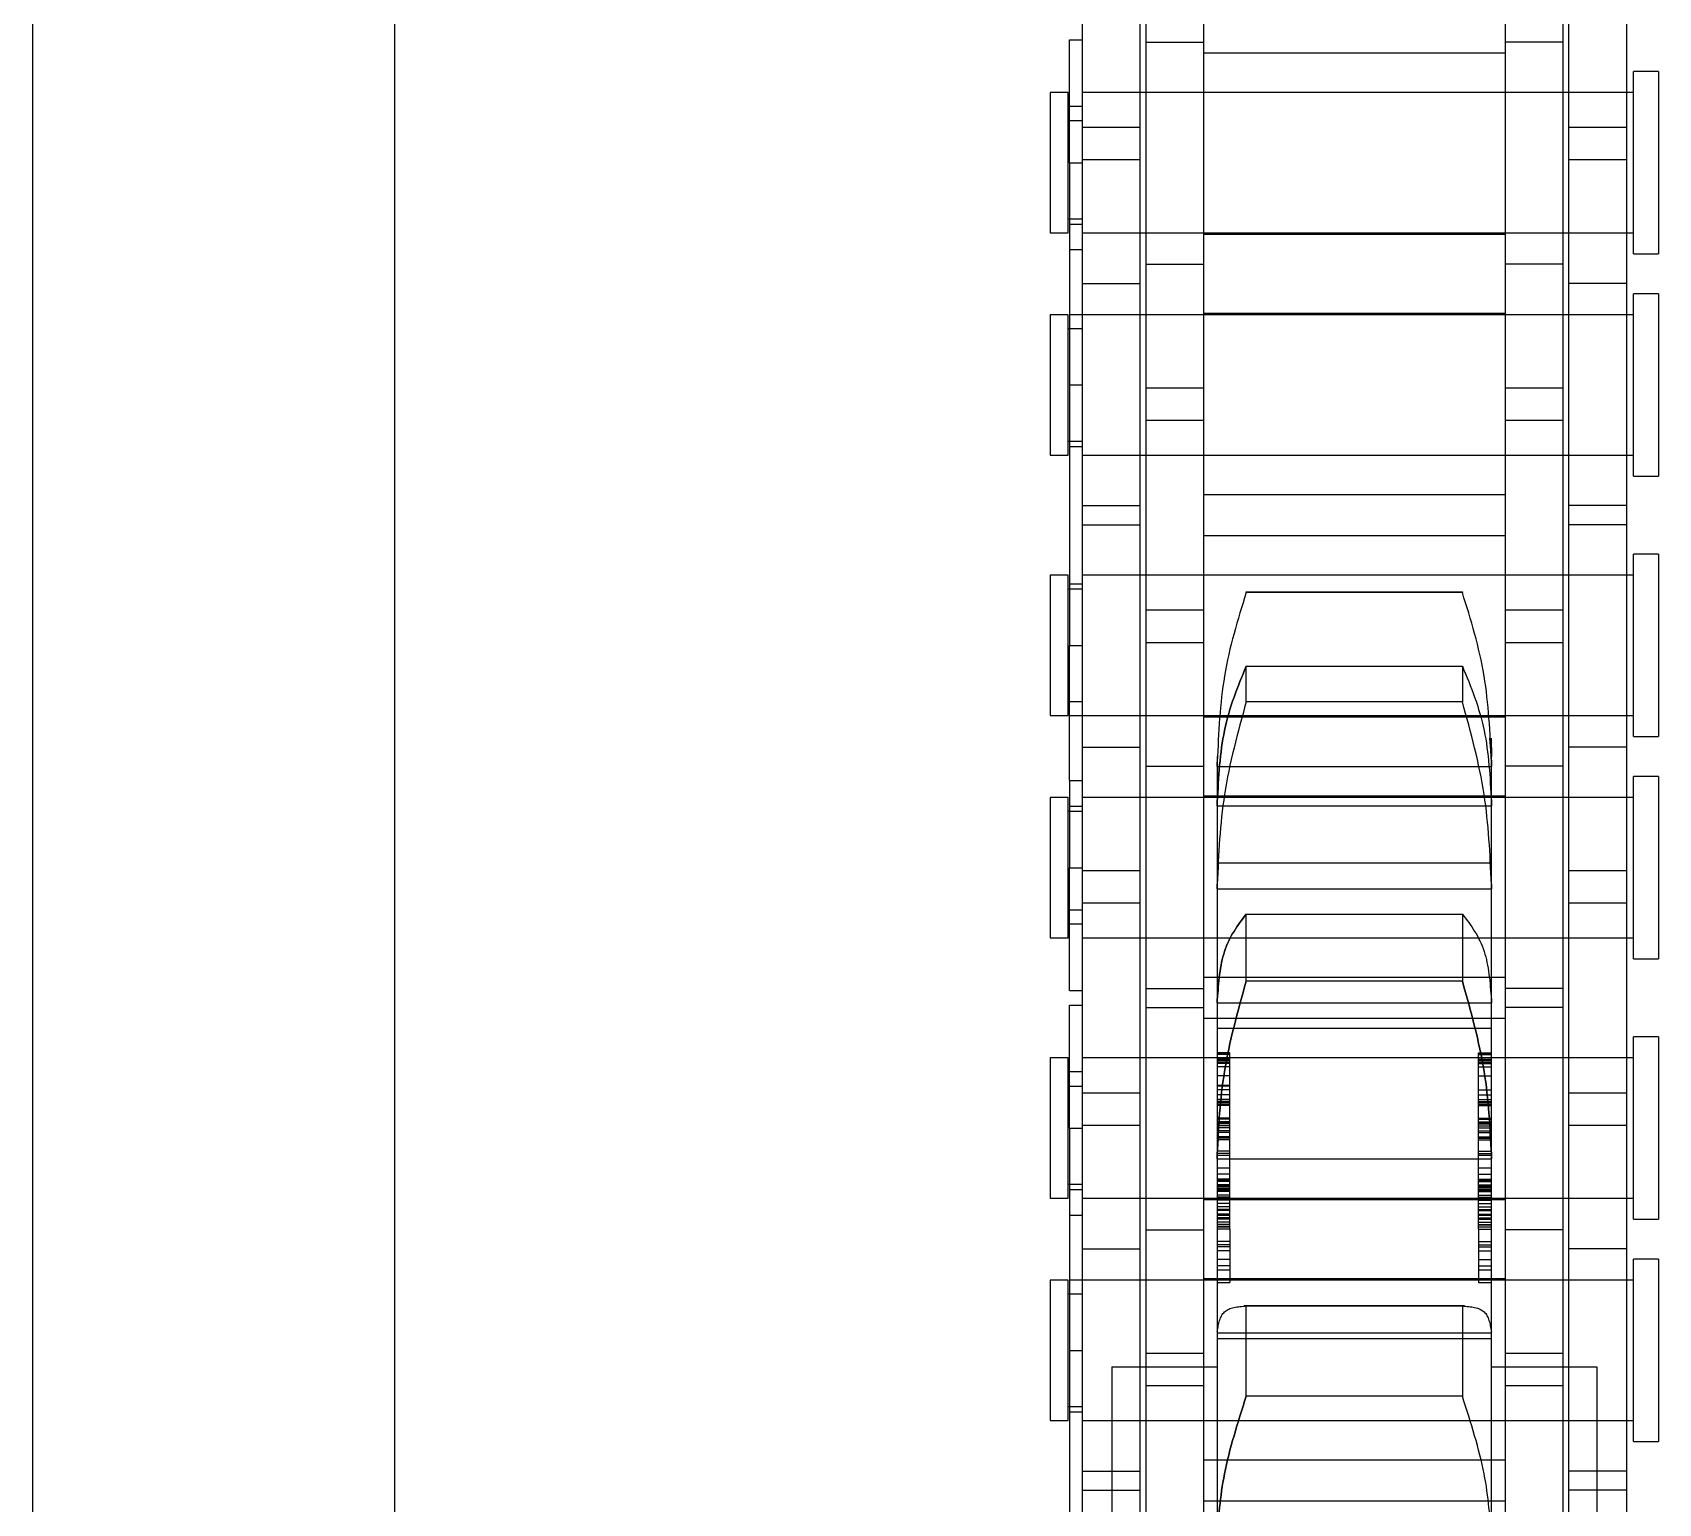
# Model space of a CAD drawing. Header units: metres. Extents: x 0 to 63075, y 0 to 44550.
# Drawn here: x 13894.7 to 13937.47, y 28427.97 to 28466.67 of the extents above; entities that cross this region are included whole.
import ezdxf

# ---------------------------------------------------------------- set-up
doc = ezdxf.new("R2010")
doc.units = ezdxf.units.M
doc.header["$LTSCALE"] = 75
doc.linetypes.add('HIDDEN2', pattern=[4.7625, 3.175, -1.5875])
for name, color, linetype in [('SDM', 7, 'Continuous'), ('SL4', 4, 'Continuous'), ('ST1', 7, 'HIDDEN2')]:
    doc.layers.add(name, color=color, linetype=linetype)

# ---------------------------------------------------------------- blocks, each defined once
blk = doc.blocks.new('A$Cb6dca9d5')
at = {"layer": 'SL4'}
for p, q in [((48.235, 2334.737), (48.235, 1009.762)), ((57.76, 1009.762), (57.76, 2334.737))]:
    blk.add_line(p, q, dxfattribs=at)
at = {"layer": 'ST1'}
for p, q in [((52.998, 2334.737), (52.998, 1009.762)), ((57.76, 1009.762), (57.76, 2334.737)), ((77.515, 1733.001), (77.515, 1726.651)), ((79.035, 1733.001), (79.035, 1726.651)), ((86.965, 1733.001), (86.965, 1726.651)), ((88.485, 1733.001), (88.485, 1726.651)), ((75.843, 1729.396), (75.843, 1720.301)), ((77.363, 1729.396), (77.363, 1720.301)), ((88.637, 1729.396), (88.637, 1720.301)), ((90.157, 1729.396), (90.157, 1720.301)), ((75.511, 1726.707), (75.843, 1726.707)), ((75.511, 1723.476), (75.511, 1726.707)), ((77.515, 1726.651), (79.035, 1726.651)), ((77.515, 1726.651), (77.515, 1717.556)), ((79.035, 1726.651), (79.035, 1717.556)), ((88.485, 1726.651), (86.965, 1726.651)), ((86.965, 1726.651), (86.965, 1717.556)), ((88.485, 1726.651), (88.485, 1717.556)), ((79.035, 1726.368), (86.965, 1726.368)), ((90.342, 1721.078), (90.342, 1725.875)), ((91, 1725.875), (90.342, 1725.875)), ((91, 1725.875), (91, 1721.078)), ((75, 1725.321), (75, 1721.631)), ((75.474, 1725.321), (75, 1725.321)), ((75.474, 1721.631), (75.474, 1725.321)), ((77.363, 1725.321), (75.843, 1725.321)), ((90.342, 1725.321), (75.843, 1725.321)), ((79.035, 1725.321), (77.515, 1725.321)), ((86.965, 1725.321), (79.035, 1725.321)), ((88.485, 1725.321), (86.965, 1725.321)), ((90.157, 1725.321), (88.637, 1725.321)), ((75.843, 1724.952), (75.474, 1724.952)), ((75.511, 1724.583), (75.843, 1724.583)), ((75.843, 1724.408), (77.363, 1724.408)), ((88.637, 1724.408), (90.157, 1724.408)), ((75.511, 1723.476), (75.511, 1710.776)), ((75.511, 1723.476), (75.843, 1723.476)), ((77.363, 1723.548), (75.843, 1723.548)), ((90.157, 1723.548), (88.637, 1723.548)), ((75.474, 1722), (75.843, 1722)), ((75.511, 1721.857), (75.843, 1721.857)), ((75, 1721.631), (75.474, 1721.631)), ((75.843, 1721.631), (77.363, 1721.631)), ((75.843, 1721.631), (90.342, 1721.631)), ((77.515, 1721.631), (79.035, 1721.631)), ((79.035, 1721.631), (86.965, 1721.631)), ((86.965, 1721.588), (79.035, 1721.588)), ((86.965, 1721.631), (88.485, 1721.631)), ((88.637, 1721.631), (90.157, 1721.631)), ((75.843, 1721.18), (75.511, 1721.18)), ((90.342, 1721.078), (91, 1721.078)), ((77.515, 1720.803), (79.035, 1720.803)), ((88.485, 1720.803), (86.965, 1720.803)), ((75.843, 1720.301), (77.363, 1720.301)), ((75.843, 1720.301), (75.843, 1713.951)), ((77.363, 1720.301), (77.363, 1713.951)), ((90.157, 1720.301), (88.637, 1720.301)), ((88.637, 1720.301), (88.637, 1713.951)), ((90.157, 1720.301), (90.157, 1713.951)), ((90.342, 1715.23), (90.342, 1720.027)), ((91, 1720.027), (90.342, 1720.027)), ((91, 1720.027), (91, 1715.23)), ((75, 1719.473), (75, 1715.783)), ((75.474, 1719.473), (75, 1719.473)), ((75.474, 1715.783), (75.474, 1719.473)), ((77.363, 1719.473), (75.511, 1719.473)), ((90.342, 1719.473), (75.843, 1719.473)), ((79.035, 1719.473), (77.515, 1719.473)), ((79.035, 1719.516), (86.965, 1719.516)), ((86.965, 1719.473), (79.035, 1719.473)), ((88.485, 1719.473), (86.965, 1719.473)), ((90.157, 1719.473), (88.637, 1719.473)), ((75.843, 1719.104), (75.474, 1719.104)), ((75.511, 1717.628), (75.843, 1717.628)), ((77.515, 1717.556), (77.515, 1716.696)), ((77.515, 1717.556), (79.035, 1717.556)), ((79.035, 1717.556), (79.035, 1716.696)), ((86.965, 1717.556), (86.965, 1716.696)), ((86.965, 1717.556), (88.485, 1717.556)), ((88.485, 1717.556), (88.485, 1716.696)), ((77.515, 1716.696), (77.515, 1707.601)), ((79.035, 1716.696), (77.515, 1716.696)), ((79.035, 1716.696), (79.035, 1707.601)), ((86.965, 1716.696), (86.965, 1707.601)), ((88.485, 1716.696), (86.965, 1716.696)), ((88.485, 1716.696), (88.485, 1707.601)), ((75, 1715.783), (75.474, 1715.783)), ((75.474, 1716.152), (75.843, 1716.152)), ((75.511, 1716.009), (75.843, 1716.009)), ((75.843, 1715.783), (77.363, 1715.783)), ((75.843, 1715.783), (90.342, 1715.783)), ((77.515, 1715.783), (79.035, 1715.783)), ((79.035, 1715.783), (86.965, 1715.783)), ((86.965, 1715.783), (88.485, 1715.783)), ((88.637, 1715.783), (90.157, 1715.783)), ((90.342, 1715.23), (91, 1715.23)), ((75.843, 1714.453), (77.363, 1714.453)), ((86.965, 1714.736), (79.035, 1714.736)), ((90.157, 1714.453), (88.637, 1714.453)), ((75.843, 1713.951), (77.363, 1713.951)), ((75.843, 1713.951), (75.843, 1704.856)), ((77.363, 1713.951), (77.363, 1704.856)), ((79.035, 1713.668), (86.965, 1713.668)), ((90.157, 1713.951), (88.637, 1713.951)), ((88.637, 1713.951), (88.637, 1704.856)), ((90.157, 1713.951), (90.157, 1704.856)), ((90.342, 1708.378), (90.342, 1713.175)), ((91, 1713.175), (90.342, 1713.175)), ((91, 1713.175), (91, 1708.378)), ((75, 1712.621), (75, 1708.931)), ((75.474, 1712.621), (75, 1712.621)), ((75.474, 1708.931), (75.474, 1712.621)), ((75.511, 1712.395), (75.843, 1712.395)), ((77.363, 1712.621), (75.843, 1712.621)), ((90.342, 1712.621), (75.843, 1712.621)), ((79.035, 1712.621), (77.515, 1712.621)), ((86.965, 1712.621), (79.035, 1712.621)), ((88.485, 1712.621), (86.965, 1712.621)), ((90.157, 1712.621), (88.637, 1712.621)), ((75.843, 1712.252), (75.474, 1712.252)), ((80.157, 1712.166), (80.157, 1712.19)), ((80.157, 1712.19), (85.843, 1712.19)), ((85.843, 1712.166), (80.157, 1712.166)), ((85.843, 1712.19), (85.843, 1712.166)), ((77.515, 1711.708), (79.035, 1711.708)), ((86.965, 1711.708), (88.485, 1711.708)), ((75.511, 1710.776), (75.843, 1710.776)), ((75.511, 1707.224), (75.511, 1710.776)), ((79.035, 1710.848), (77.515, 1710.848)), ((88.485, 1710.848), (86.965, 1710.848)), ((80.157, 1709.29), (80.157, 1710.228)), ((80.157, 1710.228), (85.843, 1710.228)), ((85.843, 1710.228), (85.843, 1709.29)), ((75, 1708.931), (75.474, 1708.931)), ((75.474, 1709.3), (75.843, 1709.3)), ((75.511, 1708.931), (77.363, 1708.931)), ((75.843, 1708.931), (90.342, 1708.931)), ((77.515, 1708.931), (79.035, 1708.931)), ((79.035, 1708.931), (86.965, 1708.931)), ((85.843, 1709.29), (80.157, 1709.29)), ((86.965, 1708.931), (88.485, 1708.931)), ((88.637, 1708.931), (90.157, 1708.931)), ((86.965, 1708.888), (79.035, 1708.888)), ((75.843, 1708.103), (77.363, 1708.103)), ((86.553, 1708.331), (86.605, 1707.717)), ((86.596, 1708.337), (86.605, 1707.857)), ((90.157, 1708.103), (88.637, 1708.103)), ((90.342, 1708.378), (91, 1708.378)), ((79.395, 1707.857), (79.395, 1707.717)), ((79.395, 1707.717), (79.395, 1707.59)), ((79.395, 1707.59), (79.395, 1707.717)), ((79.395, 1707.59), (79.395, 1707.717)), ((79.395, 1707.717), (79.395, 1707.59)), ((86.605, 1707.717), (86.605, 1707.857)), ((86.605, 1707.59), (86.605, 1707.717)), ((86.605, 1707.717), (86.605, 1707.59)), ((86.605, 1707.717), (86.605, 1707.59)), ((86.605, 1707.59), (86.605, 1707.717)), ((75.511, 1707.224), (75.511, 1704.928)), ((75.511, 1707.224), (75.843, 1707.224)), ((77.515, 1707.601), (79.035, 1707.601)), ((77.515, 1707.601), (77.515, 1701.251)), ((79.035, 1707.601), (79.035, 1701.251)), ((79.395, 1707.59), (86.605, 1707.59)), ((79.395, 1707.59), (79.395, 1706.66)), ((86.605, 1706.66), (86.605, 1707.59)), ((88.485, 1707.601), (86.965, 1707.601)), ((86.965, 1707.601), (86.965, 1701.251)), ((88.485, 1707.601), (88.485, 1701.251)), ((90.342, 1702.53), (90.342, 1707.327)), ((91, 1707.327), (90.342, 1707.327)), ((91, 1707.327), (91, 1702.53)), ((75, 1706.773), (75, 1703.083)), ((75.474, 1706.773), (75, 1706.773)), ((75.474, 1703.083), (75.474, 1706.773)), ((77.363, 1706.773), (75.843, 1706.773)), ((90.342, 1706.773), (75.843, 1706.773)), ((79.035, 1706.773), (77.515, 1706.773)), ((79.035, 1706.816), (86.965, 1706.816)), ((86.965, 1706.773), (79.035, 1706.773)), ((88.485, 1706.773), (86.965, 1706.773)), ((90.157, 1706.773), (88.637, 1706.773)), ((75.843, 1706.404), (75.474, 1706.404)), ((75.511, 1706.547), (75.843, 1706.547)), ((79.395, 1706.66), (79.395, 1704.495)), ((79.395, 1706.66), (79.395, 1706.551)), ((79.395, 1706.551), (79.395, 1706.66)), ((79.395, 1706.551), (86.605, 1706.551)), ((86.605, 1704.495), (86.605, 1706.66)), ((86.605, 1706.551), (86.605, 1706.66)), ((86.605, 1706.66), (86.605, 1706.551)), ((79.395, 1705.053), (86.605, 1705.053)), ((75.511, 1704.928), (75.843, 1704.928)), ((75.511, 1701.697), (75.511, 1704.928)), ((75.843, 1704.856), (75.843, 1703.996)), ((75.843, 1704.856), (77.363, 1704.856)), ((77.363, 1704.856), (77.363, 1703.996)), ((88.637, 1704.856), (88.637, 1703.996)), ((88.637, 1704.856), (90.157, 1704.856)), ((90.157, 1704.856), (90.157, 1703.996)), ((79.395, 1704.495), (79.395, 1704.367)), ((79.395, 1704.367), (79.395, 1704.495)), ((79.395, 1704.367), (79.395, 1704.495)), ((79.395, 1704.495), (79.395, 1704.367)), ((79.395, 1704.367), (86.605, 1704.367)), ((79.395, 1704.367), (79.395, 1701.453)), ((86.605, 1704.367), (86.605, 1704.495)), ((86.605, 1704.495), (86.605, 1704.367)), ((86.605, 1704.495), (86.605, 1704.367)), ((86.605, 1704.367), (86.605, 1704.495)), ((86.605, 1701.453), (86.605, 1704.367)), ((75.511, 1703.821), (75.843, 1703.821)), ((75.843, 1703.996), (75.843, 1694.901)), ((77.363, 1703.996), (75.843, 1703.996)), ((77.363, 1703.996), (77.363, 1694.901)), ((88.637, 1703.996), (88.637, 1694.901)), ((90.157, 1703.996), (88.637, 1703.996)), ((90.157, 1703.996), (90.157, 1694.901)), ((75.474, 1703.452), (75.843, 1703.452)), ((80.157, 1701.946), (80.157, 1703.709)), ((80.157, 1703.709), (85.843, 1703.709)), ((85.843, 1703.709), (85.843, 1701.946)), ((75, 1703.083), (75.474, 1703.083)), ((75.843, 1703.083), (77.363, 1703.083)), ((75.843, 1703.083), (90.342, 1703.083)), ((77.515, 1703.083), (79.035, 1703.083)), ((79.035, 1703.083), (86.965, 1703.083)), ((86.965, 1703.083), (88.485, 1703.083)), ((88.637, 1703.083), (90.157, 1703.083)), ((90.342, 1702.53), (91, 1702.53)), ((75.511, 1701.697), (75.843, 1701.697)), ((77.515, 1701.753), (79.035, 1701.753)), ((86.965, 1702.036), (79.035, 1702.036)), ((85.843, 1701.946), (80.157, 1701.946)), ((88.485, 1701.753), (86.965, 1701.753)), ((75.511, 1701.307), (75.843, 1701.307)), ((75.511, 1698.076), (75.511, 1701.307)), ((77.515, 1701.251), (79.035, 1701.251)), ((77.515, 1701.251), (77.515, 1692.156)), ((79.035, 1701.251), (79.035, 1692.156)), ((79.395, 1701.453), (79.395, 1697.385)), ((79.395, 1701.453), (79.395, 1701.375)), ((79.395, 1701.375), (79.395, 1701.453)), ((79.395, 1701.375), (86.605, 1701.375)), ((86.605, 1697.385), (86.605, 1701.453)), ((86.605, 1701.375), (86.605, 1701.453)), ((86.605, 1701.453), (86.605, 1701.375)), ((88.485, 1701.251), (86.965, 1701.251)), ((86.965, 1701.251), (86.965, 1692.156)), ((88.485, 1701.251), (88.485, 1692.156)), ((79.035, 1700.968), (86.965, 1700.968)), ((79.395, 1700.706), (86.605, 1700.706)), ((90.342, 1695.678), (90.342, 1700.475)), ((91, 1700.475), (90.342, 1700.475)), ((91, 1700.475), (91, 1695.678)), ((75, 1699.921), (75, 1696.231)), ((75.474, 1699.921), (75, 1699.921)), ((75.474, 1696.231), (75.474, 1699.921)), ((77.363, 1699.921), (75.843, 1699.921)), ((90.342, 1699.921), (75.843, 1699.921)), ((79.035, 1699.921), (77.515, 1699.921)), ((86.965, 1699.921), (79.035, 1699.921)), ((79.73, 1700.054), (79.395, 1700.054)), ((79.73, 1700.039), (79.395, 1700.039)), ((79.73, 1700.019), (79.395, 1700.019)), ((79.73, 1700.009), (79.395, 1700.009)), ((79.73, 1700.019), (79.73, 1700.054)), ((79.73, 1699.812), (79.73, 1700.019)), ((86.27, 1700.019), (86.27, 1700.054)), ((86.27, 1700.054), (86.605, 1700.054)), ((86.27, 1700.039), (86.605, 1700.039)), ((86.27, 1699.812), (86.27, 1700.019)), ((86.27, 1700.019), (86.605, 1700.019)), ((86.27, 1700.009), (86.605, 1700.009)), ((88.485, 1699.921), (86.965, 1699.921)), ((90.157, 1699.921), (88.637, 1699.921)), ((75.843, 1699.552), (75.474, 1699.552)), ((79.73, 1699.892), (79.395, 1699.892)), ((79.73, 1699.854), (79.395, 1699.854)), ((79.73, 1699.812), (79.395, 1699.812)), ((79.73, 1699.776), (79.395, 1699.776)), ((79.73, 1699.685), (79.395, 1699.685)), ((79.73, 1699.776), (79.73, 1699.812)), ((79.73, 1699.451), (79.73, 1699.776)), ((86.27, 1699.892), (86.605, 1699.892)), ((86.27, 1699.854), (86.605, 1699.854)), ((86.27, 1699.776), (86.27, 1699.812)), ((86.27, 1699.812), (86.605, 1699.812)), ((86.27, 1699.451), (86.27, 1699.776)), ((86.27, 1699.776), (86.605, 1699.776)), ((86.27, 1699.685), (86.605, 1699.685)), ((75.511, 1699.183), (75.843, 1699.183)), ((79.73, 1699.451), (79.395, 1699.451)), ((79.73, 1699.201), (79.395, 1699.201)), ((79.73, 1699.18), (79.395, 1699.18)), ((79.73, 1699.085), (79.395, 1699.085)), ((79.73, 1699.367), (79.73, 1699.451)), ((79.73, 1699.085), (79.73, 1699.367)), ((79.73, 1698.237), (79.73, 1699.085)), ((86.27, 1699.367), (86.27, 1699.451)), ((86.27, 1699.451), (86.605, 1699.451)), ((86.27, 1699.085), (86.27, 1699.367)), ((86.27, 1698.237), (86.27, 1699.085)), ((86.27, 1699.085), (86.605, 1699.085)), ((75.843, 1699.008), (77.363, 1699.008)), ((79.73, 1698.948), (79.395, 1698.948)), ((79.73, 1698.827), (79.395, 1698.827)), ((79.73, 1698.779), (79.395, 1698.779)), ((79.73, 1698.741), (79.395, 1698.741)), ((79.73, 1698.695), (79.395, 1698.695)), ((79.73, 1698.668), (79.395, 1698.668)), ((86.27, 1698.948), (86.605, 1698.948)), ((86.27, 1698.827), (86.605, 1698.827)), ((86.27, 1698.779), (86.605, 1698.779)), ((86.27, 1698.741), (86.605, 1698.741)), ((86.27, 1698.695), (86.605, 1698.695)), ((86.27, 1698.668), (86.605, 1698.668)), ((88.637, 1699.008), (90.157, 1699.008)), ((79.73, 1698.333), (79.395, 1698.333)), ((79.73, 1698.31), (79.395, 1698.31)), ((79.73, 1698.237), (79.395, 1698.237)), ((79.73, 1698.23), (79.395, 1698.23)), ((79.73, 1698.209), (79.395, 1698.209)), ((79.73, 1697.847), (79.73, 1698.237)), ((86.27, 1698.333), (86.605, 1698.333)), ((86.27, 1698.31), (86.605, 1698.31)), ((86.27, 1697.847), (86.27, 1698.237)), ((86.27, 1698.237), (86.605, 1698.237)), ((86.27, 1698.23), (86.605, 1698.23)), ((86.27, 1698.209), (86.605, 1698.209)), ((75.511, 1698.076), (75.843, 1698.076)), ((75.511, 1698.076), (75.511, 1685.376)), ((77.363, 1698.148), (75.843, 1698.148)), ((79.73, 1698.192), (79.395, 1698.192)), ((79.73, 1698.137), (79.395, 1698.137)), ((79.73, 1698.083), (79.395, 1698.083)), ((79.73, 1698.003), (79.395, 1698.003)), ((79.73, 1697.957), (79.395, 1697.957)), ((79.73, 1697.847), (79.395, 1697.847)), ((79.73, 1697.829), (79.395, 1697.829)), ((79.73, 1697.808), (79.395, 1697.808)), ((79.73, 1695.418), (79.73, 1697.847)), ((86.27, 1698.192), (86.605, 1698.192)), ((86.27, 1698.137), (86.605, 1698.137)), ((86.27, 1698.083), (86.605, 1698.083)), ((86.27, 1698.003), (86.605, 1698.003)), ((86.27, 1697.957), (86.605, 1697.957)), ((86.27, 1697.847), (86.605, 1697.847)), ((86.27, 1695.418), (86.27, 1697.847)), ((86.27, 1697.829), (86.605, 1697.829)), ((86.27, 1697.808), (86.605, 1697.808)), ((90.157, 1698.148), (88.637, 1698.148)), ((79.73, 1697.767), (79.395, 1697.767)), ((79.73, 1697.467), (79.395, 1697.467)), ((79.73, 1697.406), (79.395, 1697.406)), ((79.395, 1697.385), (79.395, 1697.269)), ((79.395, 1697.269), (79.395, 1697.385)), ((79.395, 1697.269), (79.395, 1697.385)), ((79.395, 1697.385), (79.395, 1697.269)), ((79.73, 1697.358), (79.395, 1697.358)), ((86.27, 1697.767), (86.605, 1697.767)), ((86.27, 1697.467), (86.605, 1697.467)), ((86.27, 1697.406), (86.605, 1697.406)), ((86.605, 1697.358), (86.27, 1697.358)), ((86.605, 1697.269), (86.605, 1697.385)), ((86.605, 1697.385), (86.605, 1697.269)), ((86.605, 1697.385), (86.605, 1697.269)), ((79.395, 1697.269), (86.605, 1697.269)), ((79.395, 1697.269), (79.395, 1692.724)), ((79.73, 1697.023), (79.395, 1697.023)), ((86.605, 1697.023), (86.27, 1697.023)), ((86.605, 1692.724), (86.605, 1697.269)), ((75.474, 1696.6), (75.843, 1696.6)), ((79.73, 1696.864), (79.395, 1696.864)), ((79.73, 1696.73), (79.395, 1696.73)), ((79.73, 1696.722), (79.395, 1696.722)), ((79.73, 1696.703), (79.395, 1696.703)), ((79.73, 1696.687), (79.395, 1696.687)), ((79.73, 1696.673), (79.395, 1696.673)), ((79.73, 1696.585), (79.395, 1696.585)), ((79.73, 1696.581), (79.395, 1696.581)), ((79.73, 1696.556), (79.395, 1696.556)), ((79.73, 1696.552), (79.395, 1696.552)), ((79.73, 1696.518), (79.395, 1696.518)), ((86.27, 1696.864), (86.605, 1696.864)), ((86.27, 1696.73), (86.605, 1696.73)), ((86.27, 1696.722), (86.605, 1696.722)), ((86.27, 1696.703), (86.605, 1696.703)), ((86.27, 1696.687), (86.605, 1696.687)), ((86.27, 1696.673), (86.605, 1696.673)), ((86.27, 1696.585), (86.605, 1696.585)), ((86.27, 1696.581), (86.605, 1696.581)), ((86.27, 1696.556), (86.605, 1696.556)), ((86.27, 1696.552), (86.605, 1696.552)), ((86.27, 1696.518), (86.605, 1696.518)), ((75, 1696.231), (75.474, 1696.231)), ((75.511, 1696.457), (75.843, 1696.457)), ((75.843, 1696.231), (77.363, 1696.231)), ((75.843, 1696.231), (90.342, 1696.231)), ((77.515, 1696.231), (79.035, 1696.231)), ((79.035, 1696.231), (86.965, 1696.231)), ((86.965, 1696.188), (79.035, 1696.188)), ((79.73, 1696.479), (79.395, 1696.479)), ((79.73, 1696.446), (79.395, 1696.446)), ((79.73, 1696.444), (79.395, 1696.444)), ((79.73, 1696.411), (79.395, 1696.411)), ((79.73, 1696.308), (79.395, 1696.308)), ((79.73, 1696.259), (79.395, 1696.259)), ((79.73, 1696.179), (79.395, 1696.179)), ((79.73, 1696.095), (79.395, 1696.095)), ((86.27, 1696.479), (86.605, 1696.479)), ((86.27, 1696.446), (86.605, 1696.446)), ((86.27, 1696.444), (86.605, 1696.444)), ((86.27, 1696.411), (86.605, 1696.411)), ((86.27, 1696.308), (86.605, 1696.308)), ((86.27, 1696.259), (86.605, 1696.259)), ((86.27, 1696.179), (86.605, 1696.179)), ((86.27, 1696.095), (86.605, 1696.095)), ((86.965, 1696.231), (88.485, 1696.231)), ((88.637, 1696.231), (90.157, 1696.231)), ((75.843, 1695.78), (75.511, 1695.78)), ((79.73, 1696.002), (79.395, 1696.002)), ((79.73, 1695.934), (79.395, 1695.934)), ((79.73, 1695.926), (79.395, 1695.926)), ((79.73, 1695.906), (79.395, 1695.906)), ((79.73, 1695.813), (79.395, 1695.813)), ((79.73, 1695.8), (79.395, 1695.8)), ((79.73, 1695.792), (79.395, 1695.792)), ((79.395, 1695.789), (79.73, 1695.789)), ((79.73, 1695.715), (79.395, 1695.715)), ((79.73, 1695.684), (79.395, 1695.684)), ((79.73, 1695.676), (79.395, 1695.676)), ((86.27, 1696.002), (86.605, 1696.002)), ((86.27, 1695.934), (86.605, 1695.934)), ((86.27, 1695.926), (86.605, 1695.926)), ((86.27, 1695.906), (86.605, 1695.906)), ((86.27, 1695.813), (86.605, 1695.813)), ((86.27, 1695.8), (86.605, 1695.8)), ((86.27, 1695.792), (86.605, 1695.792)), ((86.27, 1695.789), (86.605, 1695.789)), ((86.27, 1695.715), (86.605, 1695.715)), ((86.27, 1695.684), (86.605, 1695.684)), ((86.27, 1695.676), (86.605, 1695.676)), ((90.342, 1695.678), (91, 1695.678)), ((77.515, 1695.403), (79.035, 1695.403)), ((79.73, 1695.599), (79.395, 1695.599)), ((79.73, 1695.542), (79.395, 1695.542)), ((79.73, 1695.541), (79.395, 1695.541)), ((79.73, 1695.528), (79.395, 1695.528)), ((79.73, 1695.477), (79.395, 1695.477)), ((79.395, 1695.477), (79.73, 1695.477)), ((79.73, 1695.418), (79.395, 1695.418)), ((79.73, 1695.418), (79.73, 1695.003)), ((86.27, 1695.599), (86.605, 1695.599)), ((86.27, 1695.542), (86.605, 1695.542)), ((86.27, 1695.541), (86.605, 1695.541)), ((86.27, 1695.528), (86.605, 1695.528)), ((86.27, 1695.477), (86.605, 1695.477)), ((86.27, 1695.477), (86.605, 1695.477)), ((86.27, 1695.418), (86.605, 1695.418)), ((86.27, 1695.418), (86.27, 1695.003)), ((88.485, 1695.403), (86.965, 1695.403)), ((75.843, 1694.901), (77.363, 1694.901)), ((75.843, 1694.901), (75.843, 1688.551)), ((77.363, 1694.901), (77.363, 1688.551)), ((79.73, 1695.095), (79.395, 1695.095)), ((79.73, 1695.003), (79.395, 1695.003)), ((79.73, 1694.954), (79.395, 1694.954)), ((79.73, 1694.851), (79.395, 1694.851)), ((79.73, 1695.003), (79.73, 1694.851)), ((79.73, 1694.851), (79.73, 1694.011)), ((86.27, 1695.095), (86.605, 1695.095)), ((86.27, 1695.003), (86.605, 1695.003)), ((86.27, 1695.003), (86.27, 1694.851)), ((86.27, 1694.954), (86.605, 1694.954)), ((86.27, 1694.851), (86.605, 1694.851)), ((86.27, 1694.851), (86.27, 1694.011)), ((90.157, 1694.901), (88.637, 1694.901)), ((88.637, 1694.901), (88.637, 1688.551)), ((90.157, 1694.901), (90.157, 1688.551)), ((79.73, 1694.619), (79.395, 1694.619)), ((79.73, 1694.449), (79.395, 1694.449)), ((86.27, 1694.619), (86.605, 1694.619)), ((86.27, 1694.449), (86.605, 1694.449)), ((90.342, 1689.83), (90.342, 1694.627)), ((91, 1694.627), (90.342, 1694.627)), ((91, 1694.627), (91, 1689.83)), ((75, 1694.073), (75, 1690.383)), ((75.474, 1694.073), (75, 1694.073)), ((75.474, 1690.383), (75.474, 1694.073)), ((77.363, 1694.073), (75.511, 1694.073)), ((90.342, 1694.073), (75.843, 1694.073)), ((79.035, 1694.073), (77.515, 1694.073)), ((79.035, 1694.116), (86.965, 1694.116)), ((86.965, 1694.073), (79.035, 1694.073)), ((79.395, 1694.346), (79.73, 1694.346)), ((79.395, 1694.011), (79.73, 1694.011)), ((86.27, 1694.346), (86.605, 1694.346)), ((86.27, 1694.011), (86.605, 1694.011)), ((88.485, 1694.073), (86.965, 1694.073)), ((90.157, 1694.073), (88.637, 1694.073)), ((75.843, 1693.704), (75.474, 1693.704)), ((80.1, 1693.398), (80.099, 1693.398)), ((85.9, 1693.398), (80.1, 1693.398)), ((80.157, 1691.02), (80.157, 1693.396)), ((80.157, 1693.396), (85.843, 1693.396)), ((85.843, 1693.396), (85.843, 1691.02)), ((85.901, 1693.398), (85.9, 1693.398)), ((79.395, 1692.724), (79.395, 1687.242)), ((79.395, 1692.686), (86.605, 1692.686)), ((86.605, 1687.242), (86.605, 1692.724)), ((75.511, 1692.228), (75.843, 1692.228)), ((79.395, 1692.536), (86.605, 1692.536)), ((76.625, 1691.794), (76.625, 1652.706)), ((76.625, 1691.794), (79.395, 1691.794)), ((77.515, 1692.156), (77.515, 1691.296)), ((77.515, 1692.156), (79.035, 1692.156)), ((79.035, 1692.156), (79.035, 1691.296)), ((86.605, 1691.794), (89.375, 1691.794)), ((86.965, 1692.156), (86.965, 1691.296)), ((86.965, 1692.156), (88.485, 1692.156)), ((88.485, 1692.156), (88.485, 1691.296)), ((89.375, 1691.794), (89.375, 1652.706)), ((77.515, 1691.296), (77.515, 1682.201)), ((79.035, 1691.296), (77.515, 1691.296)), ((79.035, 1691.296), (79.035, 1682.201)), ((85.843, 1691.02), (80.157, 1691.02)), ((86.965, 1691.296), (86.965, 1682.201)), ((88.485, 1691.296), (86.965, 1691.296)), ((88.485, 1691.296), (88.485, 1682.201)), ((75.474, 1690.752), (75.843, 1690.752)), ((75.511, 1690.609), (75.843, 1690.609)), ((75, 1690.383), (75.474, 1690.383)), ((75.843, 1690.383), (77.363, 1690.383)), ((75.843, 1690.383), (90.342, 1690.383)), ((77.515, 1690.383), (79.035, 1690.383)), ((79.035, 1690.383), (86.965, 1690.383)), ((86.965, 1690.383), (88.485, 1690.383)), ((88.637, 1690.383), (90.157, 1690.383)), ((90.342, 1689.83), (91, 1689.83)), ((86.965, 1689.336), (79.035, 1689.336)), ((75.843, 1689.053), (77.363, 1689.053)), ((90.157, 1689.053), (88.637, 1689.053)), ((75.843, 1688.551), (77.363, 1688.551)), ((75.843, 1688.551), (75.843, 1679.456)), ((77.363, 1688.551), (77.363, 1679.456)), ((90.157, 1688.551), (88.637, 1688.551)), ((88.637, 1688.551), (88.637, 1679.456)), ((90.157, 1688.551), (90.157, 1679.456)), ((79.035, 1688.268), (86.965, 1688.268))]:
    blk.add_line(p, q, dxfattribs=at)
for points, knots in [([(80.157, 1712.166), (79.935, 1711.451), (79.504, 1710.063), (79.43, 1708.483), (79.395, 1707.717)], [0, 0, 0, 0, 0.515254, 1, 1, 1, 1]), ([(86.605, 1707.717), (86.57, 1708.482), (86.496, 1710.063), (86.065, 1711.451), (85.843, 1712.166)], [0, 0, 0, 0, 0.484725, 1, 1, 1, 1]), ([(79.395, 1706.66), (79.43, 1707.308), (79.504, 1708.645), (79.935, 1709.69), (80.157, 1710.228)], [0, 0, 0, 0, 0.484736, 1, 1, 1, 1]), ([(80.157, 1710.228), (79.935, 1709.69), (79.504, 1708.645), (79.43, 1707.308), (79.395, 1706.66)], [0, 0, 0, 0, 0.515264, 1, 1, 1, 1]), ([(85.843, 1710.228), (86.065, 1709.69), (86.496, 1708.645), (86.57, 1707.308), (86.605, 1706.66)], [0, 0, 0, 0, 0.515264, 1, 1, 1, 1]), ([(80.157, 1709.29), (79.935, 1708.484), (79.504, 1706.919), (79.43, 1705.287), (79.395, 1704.495)], [0, 0, 0, 0, 0.515256, 1, 1, 1, 1]), ([(86.605, 1704.495), (86.57, 1705.287), (86.496, 1706.919), (86.065, 1708.484), (85.843, 1709.29)], [0, 0, 0, 0, 0.484722, 1, 1, 1, 1]), ([(79.395, 1701.453), (79.43, 1701.906), (79.504, 1702.838), (79.935, 1703.413), (80.157, 1703.709)], [0, 0, 0, 0, 0.484737, 1, 1, 1, 1]), ([(80.157, 1703.709), (79.935, 1703.413), (79.504, 1702.838), (79.43, 1701.906), (79.395, 1701.453)], [0, 0, 0, 0, 0.515263, 1, 1, 1, 1]), ([(85.843, 1703.709), (86.065, 1703.413), (86.496, 1702.838), (86.57, 1701.906), (86.605, 1701.453)], [0, 0, 0, 0, 0.515263, 1, 1, 1, 1]), ([(80.157, 1701.946), (79.935, 1701.146), (79.504, 1699.594), (79.43, 1698.106), (79.395, 1697.385)], [0, 0, 0, 0, 0.515264, 1, 1, 1, 1]), ([(79.395, 1697.385), (79.43, 1698.106), (79.504, 1699.594), (79.935, 1701.146), (80.157, 1701.946)], [0, 0, 0, 0, 0.484736, 1, 1, 1, 1]), ([(86.605, 1697.385), (86.57, 1698.106), (86.496, 1699.594), (86.065, 1701.146), (85.843, 1701.946)], [0, 0, 0, 0, 0.484736, 1, 1, 1, 1]), ([(85.843, 1701.946), (86.065, 1701.146), (86.496, 1699.594), (86.57, 1698.106), (86.605, 1697.385)], [0, 0, 0, 0, 0.515264, 1, 1, 1, 1]), ([(79.395, 1692.724), (79.43, 1692.926), (79.504, 1693.342), (79.935, 1693.378), (80.157, 1693.396)], [0, 0, 0, 0, 0.4847353, 1, 1, 1, 1]), ([(85.843, 1693.396), (86.065, 1693.378), (86.496, 1693.342), (86.57, 1692.926), (86.605, 1692.724)], [0, 0, 0, 0, 0.51526, 1, 1, 1, 1]), ([(80.157, 1691.02), (79.935, 1690.323), (79.504, 1688.971), (79.43, 1687.807), (79.395, 1687.242)], [0, 0, 0, 0, 0.515263, 1, 1, 1, 1]), ([(79.395, 1687.242), (79.43, 1687.807), (79.504, 1688.971), (79.935, 1690.323), (80.157, 1691.02)], [0, 0, 0, 0, 0.484737, 1, 1, 1, 1]), ([(86.605, 1687.242), (86.57, 1687.807), (86.496, 1688.971), (86.065, 1690.323), (85.843, 1691.02)], [0, 0, 0, 0, 0.484736, 1, 1, 1, 1])]:
    blk.add_open_spline(points, degree=3, knots=knots, dxfattribs=at)

msp = doc.modelspace()

# ---------------------------------------------------------------- block references
at = {"layer": 'SDM'}
msp.add_blockref('A$Cb6dca9d5', (13846.469, 26739.769), dxfattribs=at)

doc.saveas('drawing.dxf')
